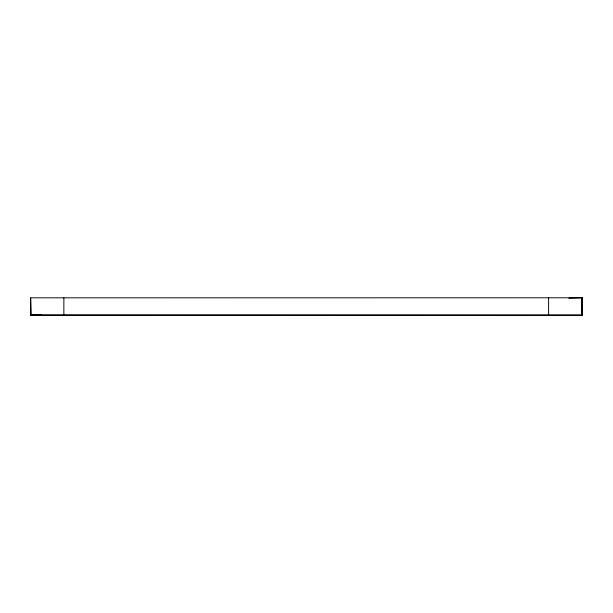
<?xml version="1.0" encoding="UTF-8"?>
<svg xmlns="http://www.w3.org/2000/svg" width="613" height="613" viewBox="0 0 613 613"><rect width="100%" height="100%" fill="white"/><g stroke="black" fill="none" stroke-linecap="round" stroke-linejoin="round"><path stroke-width="0.92" d="M582.043 297.795L582.189 315.22L30.65 315.097L30.65 297.826L582.35 297.795L582.35 315.067L30.65 315.097M582.189 315.22L582.197 297.795L568.795 298.217M30.956 315.067L41.485 314.768M31.186 315.113L30.65 297.826M582.35 297.795L581.814 297.78L581.814 315.044L582.35 315.067M582.12 297.78L582.12 315.044M548.604 297.78L548.604 315.051M63.859 297.826L63.859 315.09"/></g></svg>
